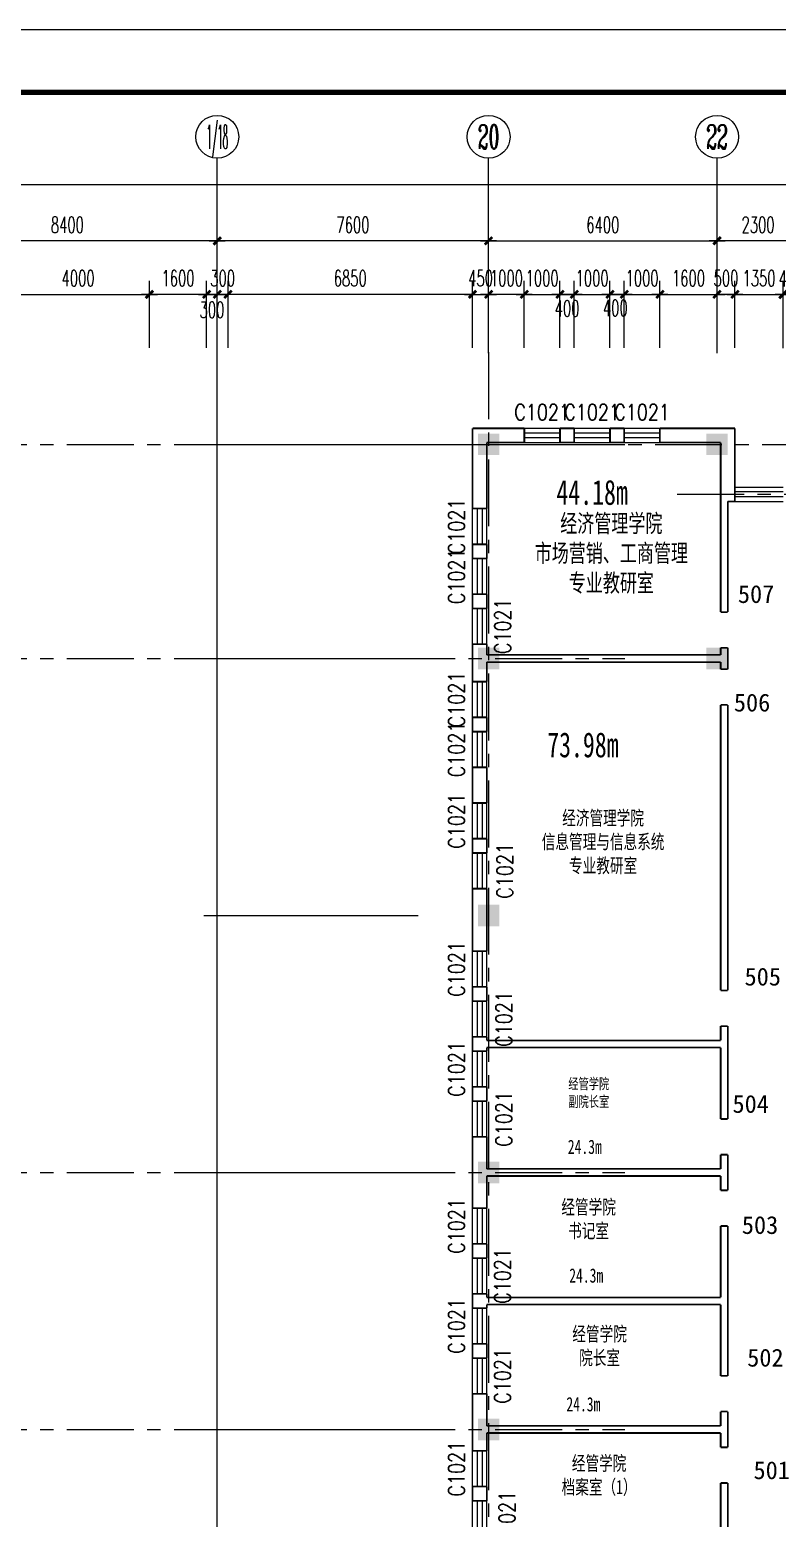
# Model space of a CAD drawing. Extents: x 2719331 to 3465925, y -270324 to -167476.
# Drawn here: x 3376603 to 3397543, y -210091 to -168389 of the extents above; entities that cross this region are included whole.
import ezdxf
from ezdxf.enums import TextEntityAlignment as Align

# ---------------------------------------------------------------- set-up
doc = ezdxf.new("R2010")
doc.units = 0
doc.header["$LTSCALE"] = 1500
doc.header["$MEASUREMENT"] = 0
doc.linetypes.add('CENTER', pattern=[2, 1.25, -0.25, 0.25, -0.25])
doc.layers.get('0').update_dxf_attribs({"linetype": 'CONTINUOUS', "lineweight": 0})
doc.layers.get('DEFPOINTS').update_dxf_attribs({"linetype": 'CONTINUOUS', "lineweight": 5})
for name, color, linetype, lineweight in [('AXIS', 7, 'CONTINUOUS', 5), ('AXIS_TEXT', 7, 'CONTINUOUS', 5), ('COLUMN', 7, 'CONTINUOUS', 5), ('DOTE', 7, 'CENTER', 5), ('U型玻璃', 7, 'CONTINUOUS', 5), ('WALL', 7, 'CONTINUOUS', 5), ('WINDOW', 7, 'CONTINUOUS', 5), ('WINDOW_TEXT', 7, 'CONTINUOUS', 5), ('我的', 7, 'CONTINUOUS', 5)]:
    doc.layers.add(name, color=color, linetype=linetype, lineweight=lineweight)
doc.layers.add('中文', color=4, linetype='CONTINUOUS')
doc.layers.add('地面', color=250, linetype='CONTINUOUS')
doc.styles.add('_SIMPLEX', font='SIMPLEX.shx', dxfattribs={"width": 0.6})
doc.styles.add('COMPLEX', font='COMPLEX')
doc.styles.add('DIM_FONT', font='romans.shx', dxfattribs={"width": 0.6})
doc.styles.add('HZ4', font='SimSun.ttf', dxfattribs={"width": 0.7, "height": 700})
doc.styles.add('SIMPLEX', font='SIMPLEX.SHX', dxfattribs={"width": 0.6})
doc.styles.get("Standard").update_dxf_attribs({"font": 'SIMHEI.TTF', "height": 1.2})
doc.dimstyles.new('DIMN150', dxfattribs={"dimscale": 1.5, "dimtxt": 300, "dimasz": 1, "dimexe": 250, "dimexo": 300, "dimgap": 150, "dimtad": 1, "dimdec": 0, "dimdsep": 46, "dimtxsty": 'DIM_FONT', "dimblk": '_DIMX', "dimcen": 2.5, "dimdle": 0.3, "dimclrd": 7, "dimclre": 256, "dimclrt": 256, "dimadec": 0, "dimazin": 0, "dimtfac": 1, "dimtdec": 0, "dimtix": 1, "dimtmove": 2, "dimatfit": 3, "dimldrblk": '_DIMX', "dimfxl": 1, "dimtvp": 1, "dimtolj": 1, "dimtzin": 0, "dimlwd": -1, "dimlwe": -1, "dimarcsym": 0})

# ---------------------------------------------------------------- blocks, each defined once
blk = doc.blocks.new('_FZH')
blk.add_solid([(0.5, -0.5), (-0.5, -0.5), (0.5, 0.5), (-0.5, 0.5)])
blk = doc.blocks.new('_WBLK')
for p, q in [((-0.5, 0.5), (0.5, 0.5)), ((0.5, 0.167), (-0.5, 0.167)), ((0.5, -0.167), (-0.5, -0.167)), ((-0.5, -0.5), (0.5, -0.5))]:
    blk.add_line(p, q)
at = {"layer": 'WINDOW_TEXT', "style": 'SIMPLEX', "flags": 9}
blk.add_attdef('A', text='', height=1, dxfattribs=at).set_placement((0, 1.5), align=Align.MIDDLE)
blk = doc.blocks.new('_AXISO')
blk.add_circle((0, 0), 0.5)
at = {"layer": 'AXIS_TEXT', "style": 'COMPLEX', "width": 1.041667}
blk.add_attdef('A', text='', height=0.56, dxfattribs=at).set_placement((-0.25, -0.28), (0.25, -0.28), align=Align.FIT)
blk = doc.blocks.new('_DIMX')
blk.add_line((-150, 0), (150, 0))
at = {"const_width": 50}
blk.add_lwpolyline([(-70, -70), (70, 70)], dxfattribs=at)
blk = doc.blocks.new('*D1223')
at = {"layer": 'DEFPOINTS', "color": 0, "lineweight": 25}
for p in [(3395857, -174302), (3389458, -177452), (3395857, -177452)]:
    blk.add_point(p, dxfattribs=at)
at = {"layer": '我的'}
for p, q in [((3389458, -177002), (3389458, -173927)), ((3395857, -177002), (3395857, -173927))]:
    blk.add_line(p, q, dxfattribs=at)
at = {"layer": '我的', "color": 7}
blk.add_line((3389459, -174302), (3395856, -174302), dxfattribs=at)
at = {"layer": '我的', "color": 7, "xscale": 1.5, "yscale": 1.5, "zscale": 1.5, "rotation": 180}
blk.add_blockref('_DIMX', (3389458, -174302), dxfattribs=at)
at = {"layer": '我的', "color": 7, "xscale": 1.5, "yscale": 1.5, "zscale": 1.5}
blk.add_blockref('_DIMX', (3395857, -174302), dxfattribs=at)
at = {"layer": '我的', "lineweight": 0, "insert": (3392657, -173852), "char_height": 450, "attachment_point": 5, "style": 'DIM_FONT'}
blk.add_mtext('\\A1;6400', dxfattribs=at)
blk = doc.blocks.new('*D1230')
at = {"layer": 'DEFPOINTS', "color": 0, "lineweight": 25}
for p in [(3427408, -172723), (3427408, -177068), (3370057, -177293)]:
    blk.add_point(p, dxfattribs=at)
at = {"layer": '我的'}
for p, q in [((3370057, -176843), (3370057, -172348)), ((3427408, -176618), (3427408, -172348))]:
    blk.add_line(p, q, dxfattribs=at)
at = {"layer": '我的', "color": 7}
blk.add_line((3370059, -172723), (3427406, -172723), dxfattribs=at)
at = {"layer": '我的', "color": 7, "xscale": 1.5, "yscale": 1.5, "zscale": 1.5, "rotation": 180}
blk.add_blockref('_DIMX', (3370057, -172723), dxfattribs=at)
at = {"layer": '我的', "color": 7, "xscale": 1.5, "yscale": 1.5, "zscale": 1.5}
blk.add_blockref('_DIMX', (3427408, -172723), dxfattribs=at)
at = {"layer": '我的', "lineweight": 0, "insert": (3398732, -172273), "char_height": 450, "attachment_point": 5, "style": 'DIM_FONT'}
blk.add_mtext('\\A1;57350', dxfattribs=at)
blk = doc.blocks.new('*D1232')
at = {"layer": 'DEFPOINTS', "color": 0, "lineweight": 25}
for p in [(3389457, -175802), (3389007, -177752), (3389457, -177752)]:
    blk.add_point(p, dxfattribs=at)
at = {"layer": '我的'}
for p, q in [((3389007, -177302), (3389007, -175427)), ((3389457, -177302), (3389457, -175427))]:
    blk.add_line(p, q, dxfattribs=at)
at = {"layer": '我的', "color": 7}
for p, q in [((3389006, -175802), (3389004, -175802)), ((3389007, -175802), (3389457, -175802)), ((3389459, -175802), (3389460, -175802))]:
    blk.add_line(p, q, dxfattribs=at)
at = {"layer": '我的', "color": 7, "xscale": 1.5, "yscale": 1.5, "zscale": 1.5}
blk.add_blockref('_DIMX', (3389007, -175802), dxfattribs=at)
at = {"layer": '我的', "color": 7, "xscale": 1.5, "yscale": 1.5, "zscale": 1.5, "rotation": 180}
blk.add_blockref('_DIMX', (3389457, -175802), dxfattribs=at)
at = {"layer": '我的', "lineweight": 0, "insert": (3389232, -175352), "char_height": 450, "attachment_point": 5, "style": 'DIM_FONT'}
blk.add_mtext('\\A1;450', dxfattribs=at)
blk = doc.blocks.new('*D1233')
at = {"layer": 'DEFPOINTS', "color": 0, "lineweight": 25}
for p in [(3391457, -175802), (3390457, -177752), (3391457, -177752)]:
    blk.add_point(p, dxfattribs=at)
at = {"layer": '我的'}
for p, q in [((3390457, -177302), (3390457, -175427)), ((3391457, -177302), (3391457, -175427))]:
    blk.add_line(p, q, dxfattribs=at)
at = {"layer": '我的', "color": 7}
for p, q in [((3390456, -175802), (3390454, -175802)), ((3390457, -175802), (3391457, -175802)), ((3391459, -175802), (3391460, -175802))]:
    blk.add_line(p, q, dxfattribs=at)
at = {"layer": '我的', "color": 7, "xscale": 1.5, "yscale": 1.5, "zscale": 1.5}
blk.add_blockref('_DIMX', (3390457, -175802), dxfattribs=at)
at = {"layer": '我的', "color": 7, "xscale": 1.5, "yscale": 1.5, "zscale": 1.5, "rotation": 180}
blk.add_blockref('_DIMX', (3391457, -175802), dxfattribs=at)
at = {"layer": '我的', "lineweight": 0, "insert": (3390957, -175352), "char_height": 450, "attachment_point": 5, "style": 'DIM_FONT'}
blk.add_mtext('\\A1;1000', dxfattribs=at)
blk = doc.blocks.new('*D1234')
at = {"layer": 'DEFPOINTS', "color": 0, "lineweight": 25}
for p in [(3391857, -175802), (3391457, -177752), (3391857, -177752)]:
    blk.add_point(p, dxfattribs=at)
at = {"layer": '我的'}
for p, q in [((3391457, -177302), (3391457, -175427)), ((3391857, -177302), (3391857, -175427))]:
    blk.add_line(p, q, dxfattribs=at)
at = {"layer": '我的', "color": 7}
for p, q in [((3391456, -175802), (3391454, -175802)), ((3391457, -175802), (3391857, -175802)), ((3391859, -175802), (3391860, -175802))]:
    blk.add_line(p, q, dxfattribs=at)
at = {"layer": '我的', "color": 7, "xscale": 1.5, "yscale": 1.5, "zscale": 1.5}
blk.add_blockref('_DIMX', (3391457, -175802), dxfattribs=at)
at = {"layer": '我的', "color": 7, "xscale": 1.5, "yscale": 1.5, "zscale": 1.5, "rotation": 180}
blk.add_blockref('_DIMX', (3391857, -175802), dxfattribs=at)
at = {"layer": '我的', "lineweight": 0, "insert": (3391657, -176197), "char_height": 450, "attachment_point": 5, "style": 'DIM_FONT'}
blk.add_mtext('\\A1;400', dxfattribs=at)
blk = doc.blocks.new('*D1184')
at = {"layer": 'DEFPOINTS', "color": 0, "lineweight": 25}
for p in [(3389457, -175802), (3389457, -177752), (3390457, -177752)]:
    blk.add_point(p, dxfattribs=at)
at = {"layer": '我的'}
for p, q in [((3389457, -177302), (3389457, -175427)), ((3390457, -177302), (3390457, -175427))]:
    blk.add_line(p, q, dxfattribs=at)
at = {"layer": '我的', "color": 7}
for p, q in [((3389456, -175802), (3389454, -175802)), ((3390457, -175802), (3389457, -175802)), ((3390459, -175802), (3390460, -175802))]:
    blk.add_line(p, q, dxfattribs=at)
at = {"layer": '我的', "color": 7, "xscale": 1.5, "yscale": 1.5, "zscale": 1.5}
blk.add_blockref('_DIMX', (3389457, -175802), dxfattribs=at)
at = {"layer": '我的', "color": 7, "xscale": 1.5, "yscale": 1.5, "zscale": 1.5, "rotation": 180}
blk.add_blockref('_DIMX', (3390457, -175802), dxfattribs=at)
at = {"layer": '我的', "lineweight": 0, "insert": (3389957, -175352), "char_height": 450, "attachment_point": 5, "style": 'DIM_FONT'}
blk.add_mtext('\\A1;1000', dxfattribs=at)
blk = doc.blocks.new('*D1185')
at = {"layer": 'DEFPOINTS', "color": 0, "lineweight": 25}
for p in [(3395858, -175802), (3395858, -177752), (3396358, -177752)]:
    blk.add_point(p, dxfattribs=at)
at = {"layer": '我的'}
for p, q in [((3395858, -177302), (3395858, -175427)), ((3396358, -177302), (3396358, -175427))]:
    blk.add_line(p, q, dxfattribs=at)
at = {"layer": '我的', "color": 7}
for p, q in [((3395856, -175802), (3395855, -175802)), ((3396358, -175802), (3395858, -175802)), ((3396359, -175802), (3396361, -175802))]:
    blk.add_line(p, q, dxfattribs=at)
at = {"layer": '我的', "color": 7, "xscale": 1.5, "yscale": 1.5, "zscale": 1.5}
blk.add_blockref('_DIMX', (3395858, -175802), dxfattribs=at)
at = {"layer": '我的', "color": 7, "xscale": 1.5, "yscale": 1.5, "zscale": 1.5, "rotation": 180}
blk.add_blockref('_DIMX', (3396358, -175802), dxfattribs=at)
at = {"layer": '我的', "lineweight": 0, "insert": (3396108, -175352), "char_height": 450, "attachment_point": 5, "style": 'DIM_FONT'}
blk.add_mtext('\\A1;500', dxfattribs=at)
blk = doc.blocks.new('*D1193')
at = {"layer": 'DEFPOINTS', "color": 0, "lineweight": 25}
for p in [(3395857, -174302), (3395857, -177452), (3398158, -177452)]:
    blk.add_point(p, dxfattribs=at)
at = {"layer": '我的'}
for p, q in [((3395857, -177002), (3395857, -173927)), ((3398158, -177002), (3398158, -173927))]:
    blk.add_line(p, q, dxfattribs=at)
at = {"layer": '我的', "color": 7}
blk.add_line((3398156, -174302), (3395859, -174302), dxfattribs=at)
at = {"layer": '我的', "color": 7, "xscale": 1.5, "yscale": 1.5, "zscale": 1.5, "rotation": 180}
blk.add_blockref('_DIMX', (3395857, -174302), dxfattribs=at)
at = {"layer": '我的', "color": 7, "xscale": 1.5, "yscale": 1.5, "zscale": 1.5}
blk.add_blockref('_DIMX', (3398158, -174302), dxfattribs=at)
at = {"layer": '我的', "lineweight": 0, "insert": (3397007, -173852), "char_height": 450, "attachment_point": 5, "style": 'DIM_FONT'}
blk.add_mtext('\\A1;2300', dxfattribs=at)
blk = doc.blocks.new('*D1197')
at = {"layer": 'DEFPOINTS', "color": 0, "lineweight": 25}
for p in [(3397708, -175802), (3396358, -177752), (3397708, -177760)]:
    blk.add_point(p, dxfattribs=at)
at = {"layer": '我的'}
for p, q in [((3396358, -177302), (3396358, -175427)), ((3397708, -177310), (3397708, -175427))]:
    blk.add_line(p, q, dxfattribs=at)
at = {"layer": '我的', "color": 7}
for p, q in [((3396356, -175802), (3396355, -175802)), ((3396358, -175802), (3397708, -175802)), ((3397709, -175802), (3397711, -175802))]:
    blk.add_line(p, q, dxfattribs=at)
at = {"layer": '我的', "color": 7, "xscale": 1.5, "yscale": 1.5, "zscale": 1.5}
blk.add_blockref('_DIMX', (3396358, -175802), dxfattribs=at)
at = {"layer": '我的', "color": 7, "xscale": 1.5, "yscale": 1.5, "zscale": 1.5, "rotation": 180}
blk.add_blockref('_DIMX', (3397708, -175802), dxfattribs=at)
at = {"layer": '我的', "lineweight": 0, "insert": (3397033, -175352), "char_height": 450, "attachment_point": 5, "style": 'DIM_FONT'}
blk.add_mtext('\\A1;1350', dxfattribs=at)
blk = doc.blocks.new('*D1198')
at = {"layer": 'DEFPOINTS', "color": 0, "lineweight": 25}
for p in [(3397708, -175810), (3397708, -177760), (3398158, -177760)]:
    blk.add_point(p, dxfattribs=at)
at = {"layer": '我的'}
for p, q in [((3397708, -177310), (3397708, -175435)), ((3398158, -177310), (3398158, -175435))]:
    blk.add_line(p, q, dxfattribs=at)
at = {"layer": '我的', "color": 7}
for p, q in [((3397706, -175810), (3397705, -175810)), ((3398158, -175810), (3397708, -175810)), ((3398159, -175810), (3398161, -175810))]:
    blk.add_line(p, q, dxfattribs=at)
at = {"layer": '我的', "color": 7, "xscale": 1.5, "yscale": 1.5, "zscale": 1.5}
blk.add_blockref('_DIMX', (3397708, -175810), dxfattribs=at)
at = {"layer": '我的', "color": 7, "xscale": 1.5, "yscale": 1.5, "zscale": 1.5, "rotation": 180}
blk.add_blockref('_DIMX', (3398158, -175810), dxfattribs=at)
at = {"layer": '我的', "lineweight": 0, "insert": (3397933, -175360), "char_height": 450, "attachment_point": 5, "style": 'DIM_FONT'}
blk.add_mtext('\\A1;450', dxfattribs=at)
blk = doc.blocks.new('*D696')
at = {"layer": 'DEFPOINTS', "color": 0, "lineweight": 25}
for p in [(3382157, -175802), (3382157, -177752), (3389007, -177752)]:
    blk.add_point(p, dxfattribs=at)
at = {"layer": '我的'}
for p, q in [((3382157, -177302), (3382157, -175427)), ((3389007, -177302), (3389007, -175427))]:
    blk.add_line(p, q, dxfattribs=at)
at = {"layer": '我的', "color": 7}
blk.add_line((3389006, -175802), (3382159, -175802), dxfattribs=at)
at = {"layer": '我的', "color": 7, "xscale": 1.5, "yscale": 1.5, "zscale": 1.5}
for p, rotation in [((3382157, -175802), 179.9999999999902), ((3389007, -175802), 359.9999999999902)]:
    blk.add_blockref('_DIMX', p, dxfattribs=dict(at, rotation=rotation))
at = {"layer": '我的', "lineweight": 0, "insert": (3385582, -175352), "char_height": 450, "attachment_point": 5, "style": 'DIM_FONT'}
blk.add_mtext('\\A1;6850', dxfattribs=at)
blk = doc.blocks.new('*D697')
at = {"layer": 'DEFPOINTS', "color": 0, "lineweight": 25}
for p in [(3379957, -175802), (3375957, -177752), (3379957, -177752)]:
    blk.add_point(p, dxfattribs=at)
at = {"layer": '我的'}
for p, q in [((3375957, -177302), (3375957, -175427)), ((3379957, -177302), (3379957, -175427))]:
    blk.add_line(p, q, dxfattribs=at)
at = {"layer": '我的', "color": 7}
blk.add_line((3375959, -175802), (3379956, -175802), dxfattribs=at)
at = {"layer": '我的', "color": 7, "xscale": 1.5, "yscale": 1.5, "zscale": 1.5, "rotation": 180}
blk.add_blockref('_DIMX', (3375957, -175802), dxfattribs=at)
at = {"layer": '我的', "color": 7, "xscale": 1.5, "yscale": 1.5, "zscale": 1.5}
blk.add_blockref('_DIMX', (3379957, -175802), dxfattribs=at)
at = {"layer": '我的', "lineweight": 0, "insert": (3377957, -175352), "char_height": 450, "attachment_point": 5, "style": 'DIM_FONT'}
blk.add_mtext('\\A1;4000', dxfattribs=at)
blk = doc.blocks.new('*D701')
at = {"layer": 'DEFPOINTS', "color": 0, "lineweight": 25}
for p in [(3379957, -175802), (3379957, -177752), (3381557, -177752)]:
    blk.add_point(p, dxfattribs=at)
at = {"layer": '我的'}
for p, q in [((3379957, -177302), (3379957, -175427)), ((3381557, -177302), (3381557, -175427))]:
    blk.add_line(p, q, dxfattribs=at)
at = {"layer": '我的', "color": 7}
blk.add_line((3381556, -175802), (3379959, -175802), dxfattribs=at)
at = {"layer": '我的', "color": 7, "xscale": 1.5, "yscale": 1.5, "zscale": 1.5}
for p, rotation in [((3379957, -175802), 179.9999999999833), ((3381557, -175802), 359.9999999999833)]:
    blk.add_blockref('_DIMX', p, dxfattribs=dict(at, rotation=rotation))
at = {"layer": '我的', "lineweight": 0, "insert": (3380757, -175352), "char_height": 450, "attachment_point": 5, "style": 'DIM_FONT'}
blk.add_mtext('\\A1;1600', dxfattribs=at)
blk = doc.blocks.new('*D702')
at = {"layer": 'DEFPOINTS', "color": 0, "lineweight": 25}
for p in [(3381857, -175802), (3381557, -177752), (3381857, -177752)]:
    blk.add_point(p, dxfattribs=at)
at = {"layer": '我的'}
for p, q in [((3381557, -177302), (3381557, -175427)), ((3381857, -177302), (3381857, -175427))]:
    blk.add_line(p, q, dxfattribs=at)
at = {"layer": '我的', "color": 7}
for p, q in [((3381556, -175802), (3381554, -175802)), ((3381557, -175802), (3381857, -175802)), ((3381859, -175802), (3381860, -175802))]:
    blk.add_line(p, q, dxfattribs=at)
at = {"layer": '我的', "color": 7, "xscale": 1.5, "yscale": 1.5, "zscale": 1.5}
blk.add_blockref('_DIMX', (3381557, -175802), dxfattribs=at)
at = {"layer": '我的', "color": 7, "xscale": 1.5, "yscale": 1.5, "zscale": 1.5, "rotation": 180}
blk.add_blockref('_DIMX', (3381857, -175802), dxfattribs=at)
at = {"layer": '我的', "lineweight": 0, "insert": (3381707, -176234), "char_height": 450, "attachment_point": 5, "style": 'DIM_FONT'}
blk.add_mtext('\\A1;300', dxfattribs=at)
blk = doc.blocks.new('*D703')
at = {"layer": 'DEFPOINTS', "color": 0, "lineweight": 25}
for p in [(3381857, -175802), (3381857, -177752), (3382157, -177752)]:
    blk.add_point(p, dxfattribs=at)
at = {"layer": '我的'}
for p, q in [((3381857, -177302), (3381857, -175427)), ((3382157, -177302), (3382157, -175427))]:
    blk.add_line(p, q, dxfattribs=at)
at = {"layer": '我的', "color": 7}
for p, q in [((3381856, -175802), (3381854, -175802)), ((3382157, -175802), (3381857, -175802)), ((3382159, -175802), (3382160, -175802))]:
    blk.add_line(p, q, dxfattribs=at)
at = {"layer": '我的', "color": 7, "xscale": 1.5, "yscale": 1.5, "zscale": 1.5}
for p, rotation in [((3381857, -175802), 359.9999999998888), ((3382157, -175802), 179.9999999998889)]:
    blk.add_blockref('_DIMX', p, dxfattribs=dict(at, rotation=rotation))
at = {"layer": '我的', "lineweight": 0, "insert": (3382007, -175352), "char_height": 450, "attachment_point": 5, "style": 'DIM_FONT'}
blk.add_mtext('\\A1;300', dxfattribs=at)
blk = doc.blocks.new('*D704')
at = {"layer": 'DEFPOINTS', "color": 0, "lineweight": 25}
for p in [(3381857, -174302), (3381857, -177452), (3389457, -177452)]:
    blk.add_point(p, dxfattribs=at)
at = {"layer": '我的'}
for p, q in [((3381857, -177002), (3381857, -173927)), ((3389457, -177002), (3389457, -173927))]:
    blk.add_line(p, q, dxfattribs=at)
at = {"layer": '我的', "color": 7}
blk.add_line((3389456, -174302), (3381859, -174302), dxfattribs=at)
at = {"layer": '我的', "color": 7, "xscale": 1.5, "yscale": 1.5, "zscale": 1.5, "rotation": 180}
blk.add_blockref('_DIMX', (3381857, -174302), dxfattribs=at)
at = {"layer": '我的', "color": 7, "xscale": 1.5, "yscale": 1.5, "zscale": 1.5}
blk.add_blockref('_DIMX', (3389457, -174302), dxfattribs=at)
at = {"layer": '我的', "lineweight": 0, "insert": (3385657, -173852), "char_height": 450, "attachment_point": 5, "style": 'DIM_FONT'}
blk.add_mtext('\\A1;7600', dxfattribs=at)
blk = doc.blocks.new('*D706')
at = {"layer": 'DEFPOINTS', "color": 0, "lineweight": 25}
for p in [(3373457, -174302), (3373457, -177452), (3381857, -177452)]:
    blk.add_point(p, dxfattribs=at)
at = {"layer": '我的'}
for p, q in [((3373457, -177002), (3373457, -173927)), ((3381857, -177002), (3381857, -173927))]:
    blk.add_line(p, q, dxfattribs=at)
at = {"layer": '我的', "color": 7}
blk.add_line((3381856, -174302), (3373459, -174302), dxfattribs=at)
at = {"layer": '我的', "color": 7, "xscale": 1.5, "yscale": 1.5, "zscale": 1.5, "rotation": 180}
blk.add_blockref('_DIMX', (3373457, -174302), dxfattribs=at)
at = {"layer": '我的', "color": 7, "xscale": 1.5, "yscale": 1.5, "zscale": 1.5}
blk.add_blockref('_DIMX', (3381857, -174302), dxfattribs=at)
at = {"layer": '我的', "lineweight": 0, "insert": (3377657, -173852), "char_height": 450, "attachment_point": 5, "style": 'DIM_FONT'}
blk.add_mtext('\\A1;8400', dxfattribs=at)
blk = doc.blocks.new('*D779')
at = {"layer": 'DEFPOINTS', "color": 0, "lineweight": 25}
for p in [(3392857, -175802), (3391857, -177752), (3392857, -177752)]:
    blk.add_point(p, dxfattribs=at)
at = {"layer": '我的'}
for p, q in [((3391857, -177302), (3391857, -175427)), ((3392857, -177302), (3392857, -175427))]:
    blk.add_line(p, q, dxfattribs=at)
at = {"layer": '我的', "color": 7}
for p, q in [((3391856, -175802), (3391854, -175802)), ((3391857, -175802), (3392857, -175802)), ((3392859, -175802), (3392860, -175802))]:
    blk.add_line(p, q, dxfattribs=at)
at = {"layer": '我的', "color": 7, "xscale": 1.5, "yscale": 1.5, "zscale": 1.5}
blk.add_blockref('_DIMX', (3391857, -175802), dxfattribs=at)
at = {"layer": '我的', "color": 7, "xscale": 1.5, "yscale": 1.5, "zscale": 1.5, "rotation": 180}
blk.add_blockref('_DIMX', (3392857, -175802), dxfattribs=at)
at = {"layer": '我的', "lineweight": 0, "insert": (3392357, -175352), "char_height": 450, "attachment_point": 5, "style": 'DIM_FONT'}
blk.add_mtext('\\A1;1000', dxfattribs=at)
blk = doc.blocks.new('*D780')
at = {"layer": 'DEFPOINTS', "color": 0, "lineweight": 25}
for p in [(3393257, -175802), (3392857, -177752), (3393257, -177752)]:
    blk.add_point(p, dxfattribs=at)
at = {"layer": '我的'}
for p, q in [((3392857, -177302), (3392857, -175427)), ((3393257, -177302), (3393257, -175427))]:
    blk.add_line(p, q, dxfattribs=at)
at = {"layer": '我的', "color": 7}
for p, q in [((3392856, -175802), (3392854, -175802)), ((3392857, -175802), (3393257, -175802)), ((3393259, -175802), (3393260, -175802))]:
    blk.add_line(p, q, dxfattribs=at)
at = {"layer": '我的', "color": 7, "xscale": 1.5, "yscale": 1.5, "zscale": 1.5}
blk.add_blockref('_DIMX', (3392857, -175802), dxfattribs=at)
at = {"layer": '我的', "color": 7, "xscale": 1.5, "yscale": 1.5, "zscale": 1.5, "rotation": 180}
blk.add_blockref('_DIMX', (3393257, -175802), dxfattribs=at)
at = {"layer": '我的', "lineweight": 0, "insert": (3393007, -176185), "char_height": 450, "attachment_point": 5, "style": 'DIM_FONT'}
blk.add_mtext('\\A1;400', dxfattribs=at)
blk = doc.blocks.new('*D781')
at = {"layer": 'DEFPOINTS', "color": 0, "lineweight": 25}
for p in [(3394257, -175802), (3393257, -177752), (3394257, -177752)]:
    blk.add_point(p, dxfattribs=at)
at = {"layer": '我的'}
for p, q in [((3393257, -177302), (3393257, -175427)), ((3394257, -177302), (3394257, -175427))]:
    blk.add_line(p, q, dxfattribs=at)
at = {"layer": '我的', "color": 7}
for p, q in [((3393256, -175802), (3393254, -175802)), ((3393257, -175802), (3394257, -175802)), ((3394259, -175802), (3394260, -175802))]:
    blk.add_line(p, q, dxfattribs=at)
at = {"layer": '我的', "color": 7, "xscale": 1.5, "yscale": 1.5, "zscale": 1.5}
blk.add_blockref('_DIMX', (3393257, -175802), dxfattribs=at)
at = {"layer": '我的', "color": 7, "xscale": 1.5, "yscale": 1.5, "zscale": 1.5, "rotation": 180}
blk.add_blockref('_DIMX', (3394257, -175802), dxfattribs=at)
at = {"layer": '我的', "lineweight": 0, "insert": (3393757, -175352), "char_height": 450, "attachment_point": 5, "style": 'DIM_FONT'}
blk.add_mtext('\\A1;1000', dxfattribs=at)
blk = doc.blocks.new('*D782')
at = {"layer": 'DEFPOINTS', "color": 0, "lineweight": 25}
for p in [(3395857, -175802), (3394257, -177752), (3395857, -177752)]:
    blk.add_point(p, dxfattribs=at)
at = {"layer": '我的'}
for p, q in [((3394257, -177302), (3394257, -175427)), ((3395857, -177302), (3395857, -175427))]:
    blk.add_line(p, q, dxfattribs=at)
at = {"layer": '我的', "color": 7}
blk.add_line((3394259, -175802), (3395856, -175802), dxfattribs=at)
at = {"layer": '我的', "color": 7, "xscale": 1.5, "yscale": 1.5, "zscale": 1.5, "rotation": 180}
blk.add_blockref('_DIMX', (3394257, -175802), dxfattribs=at)
at = {"layer": '我的', "color": 7, "xscale": 1.5, "yscale": 1.5, "zscale": 1.5}
blk.add_blockref('_DIMX', (3395857, -175802), dxfattribs=at)
at = {"layer": '我的', "lineweight": 0, "insert": (3395057, -175352), "char_height": 450, "attachment_point": 5, "style": 'DIM_FONT'}
blk.add_mtext('\\A1;1600', dxfattribs=at)

msp = doc.modelspace()

# ---------------------------------------------------------------- linework, layer by layer
at = {"layer": 'AXIS', "lineweight": 0}
for p, q in [((3381482.1, -180004.1), (3387482.1, -180004.1)), ((3381482.1, -186004.1), (3387482.1, -186004.1)), ((3381482.1, -193204.1), (3387482.1, -193204.1)), ((3381482.1, -200404.1), (3387482.1, -200404.1)), ((3381482.1, -207604.1), (3387482.1, -207604.1))]:
    msp.add_line(p, q, dxfattribs=at)
at = {"layer": 'AXIS', "color": 250}
msp.add_lwpolyline([(3329204, -168389.2), (3329204, -269702.6), (3465924.5, -269702.6), (3465924.5, -168389.2)], close=True, dxfattribs=at)
at = {"layer": 'AXIS', "color": 0, "const_width": 140.2}
msp.add_lwpolyline([(3330956.8, -170142), (3330956.8, -267949.7), (3464171.7, -267949.7), (3464171.7, -170142)], close=True, dxfattribs=at)
at = {"layer": 'DOTE', "lineweight": 0}
for p, q in [((3389457.2, -177424.7), (3389457.2, -216276.2)), ((3362644.6, -180004.1), (3393274.5, -180004.1)), ((3388120.6, -180004.1), (3434541, -180004.1)), ((3394738.4, -181404.1), (3398157.2, -181404.1)), ((3362644.6, -186004.1), (3393274.5, -186004.1)), ((3362644.6, -200404.1), (3393274.5, -200404.1)), ((3362644.6, -207604.1), (3393274.5, -207604.1))]:
    msp.add_line(p, q, dxfattribs=at)
at = {"layer": 'U型玻璃', "lineweight": 0}
for p, q in [((3396357.2, -181204.1), (3397707.2, -181204.1)), ((3397707.2, -181337.5), (3396357.2, -181337.5)), ((3397707.2, -181470.8), (3396357.2, -181470.8)), ((3396357.2, -181604.1), (3397707.2, -181604.1))]:
    msp.add_line(p, q, dxfattribs=at)
at = {"layer": 'WALL', "lineweight": 0, "const_width": 50}
for points in [[(3389007.2, -179554.1), (3390457.2, -179554.1)], [(3389007.2, -181804.1), (3389007.2, -179554.1)], [(3390457.2, -179554.1), (3390457.2, -179954.1)], [(3391457.2, -179554.1), (3391457.2, -179954.1)], [(3391457.2, -179554.1), (3391857.2, -179554.1)], [(3391857.2, -179554.1), (3391857.2, -179954.1)], [(3392857.2, -179554.1), (3392857.2, -179954.1)], [(3392857.2, -179554.1), (3393257.2, -179554.1)], [(3393257.2, -179554.1), (3393257.2, -179954.1)], [(3394257.2, -179554.1), (3394257.2, -179954.1)], [(3394257.2, -179554.1), (3396357.2, -179554.1)], [(3396357.2, -181204.1), (3396357.2, -179554.1)], [(3389407.2, -179954.1), (3390457.2, -179954.1)], [(3389407.2, -179954.1), (3389407.2, -181804.1)], [(3391457.2, -179954.1), (3391857.2, -179954.1)], [(3392857.2, -179954.1), (3393257.2, -179954.1)], [(3394257.2, -179954.1), (3395957.2, -179954.1)], [(3395957.2, -181604.1), (3395957.2, -179954.1)], [(3396357.2, -181204.1), (3396357.2, -181604.1)], [(3389407.2, -181804.1), (3389007.2, -181804.1)], [(3395957.2, -184704.2), (3395957.2, -181604.1)], [(3396357.2, -181604.1), (3396157.2, -181604.1)], [(3396157.2, -181604.1), (3396157.1, -184704.2)], [(3389407.2, -182804.1), (3389007.2, -182804.1)], [(3389007.2, -183204.1), (3389007.2, -182804.1)], [(3389407.2, -182804.1), (3389407.2, -183204.1)], [(3389407.2, -183204.1), (3389007.2, -183204.1)], [(3389407.2, -184204.1), (3389007.2, -184204.1)], [(3389007.2, -184604.1), (3389007.2, -184204.1)], [(3389407.2, -184204.1), (3389407.2, -184604.1)], [(3389407.2, -184604.1), (3389007.2, -184604.1)], [(3396157.1, -184704.2), (3395957.1, -184704.2)], [(3389007.2, -186653.2), (3389007.2, -185604.1)], [(3389407.2, -185604.1), (3389007.2, -185604.1)], [(3389407.2, -185604.1), (3389407.2, -185904.1)], [(3395957.2, -185904.1), (3389407.2, -185904.1)], [(3396157.1, -185704.2), (3395957.1, -185704.2)], [(3395957.2, -185904.1), (3395957.2, -185704.2)], [(3396157.1, -185704.2), (3396157.1, -186304.1)], [(3389407.2, -186104.1), (3389407.2, -186653.2)], [(3395957.2, -186104.1), (3389407.2, -186104.1)], [(3396157.1, -186304.1), (3395957.1, -186304.1)], [(3395957.2, -186304.1), (3395957.2, -186104.1)], [(3389407.2, -186653.2), (3389007.2, -186653.2)], [(3389407.2, -187653.2), (3389007.2, -187653.2)], [(3389007.2, -188053.2), (3389007.2, -187653.2)], [(3389407.2, -187653.2), (3389407.2, -188053.2)], [(3396157.1, -187304.1), (3395957.1, -187304.1)], [(3395957.2, -195304.2), (3395957.2, -187304.1)], [(3396157.1, -187304.1), (3396157.1, -195304.2)], [(3389407.2, -188053.2), (3389007.2, -188053.2)], [(3389407.2, -189053.2), (3389007.2, -189053.2)], [(3389007.2, -190053.2), (3389007.2, -189053.2)], [(3389407.2, -189053.2), (3389407.2, -190053.2)], [(3389407.2, -190053.2), (3389007.2, -190053.2)], [(3389407.2, -191053.2), (3389007.2, -191053.2)], [(3389007.2, -191453.2), (3389007.2, -191053.2)], [(3389407.2, -191053.2), (3389407.2, -191453.2)], [(3389407.2, -191453.2), (3389007.2, -191453.2)], [(3389407.2, -192453.2), (3389007.2, -192453.2)], [(3389007.2, -194204.1), (3389007.2, -192453.2)], [(3389407.2, -192453.2), (3389407.2, -194204.1)], [(3389407.2, -194204.1), (3389007.2, -194204.1)], [(3389407.2, -195204.1), (3389007.2, -195204.1)], [(3389007.2, -195604.1), (3389007.2, -195204.1)], [(3389407.2, -195604.1), (3389007.2, -195604.1)], [(3389407.2, -195204.1), (3389407.2, -195604.1)], [(3396157.1, -195304.2), (3395957.1, -195304.2)], [(3396157.1, -196304.2), (3395957.1, -196304.2)], [(3395957.2, -196704.1), (3395957.2, -196304.2)], [(3396157.1, -196304.2), (3396157.1, -198904.2)], [(3389407.2, -196604.1), (3389007.2, -196604.1)], [(3389007.2, -197004.1), (3389007.2, -196604.1)], [(3389407.2, -196604.1), (3389407.2, -196704.1)], [(3395957.2, -196704.1), (3389407.2, -196704.1)], [(3389407.2, -197004.1), (3389007.2, -197004.1)], [(3389407.2, -196904.1), (3389407.2, -197004.1)], [(3395957.2, -196904.1), (3389407.2, -196904.1)], [(3395957.2, -198904.2), (3395957.2, -196904.1)], [(3389407.2, -198004.1), (3389007.2, -198004.1)], [(3389007.2, -198404.1), (3389007.2, -198004.1)], [(3389407.2, -198004.1), (3389407.2, -198404.1)], [(3389407.2, -198404.1), (3389007.2, -198404.1)], [(3396157.1, -198904.2), (3395957.1, -198904.2)], [(3389407.2, -199404.1), (3389007.2, -199404.1)], [(3389007.2, -201404.1), (3389007.2, -199404.1)], [(3389407.2, -199404.1), (3389407.2, -200304.1)], [(3396157.1, -199904.2), (3395957.1, -199904.2)], [(3395957.2, -200304.1), (3395957.2, -199904.2)], [(3396157.1, -199904.2), (3396157.1, -200904.1)], [(3395957.2, -200304.1), (3389407.2, -200304.1)], [(3389407.2, -200504.1), (3389407.2, -201404.1)], [(3389407.2, -200504.1), (3395957.2, -200504.1)], [(3395957.2, -200904.1), (3395957.2, -200504.1)], [(3396157.1, -200904.1), (3395957.1, -200904.1)], [(3389407.2, -201404.1), (3389007.2, -201404.1)], [(3396157.1, -201904.1), (3395957.1, -201904.1)], [(3395957.2, -203904.7), (3395957.2, -201904.1)], [(3396157.1, -201904.1), (3396157.1, -206103.2)], [(3389407.2, -202404.1), (3389007.2, -202404.1)], [(3389007.2, -202804.1), (3389007.2, -202404.1)], [(3389407.2, -202404.1), (3389407.2, -202804.1)], [(3389407.2, -202804.1), (3389007.2, -202804.1)], [(3389407.2, -203804.1), (3389007.2, -203804.1)], [(3389007.2, -204204.1), (3389007.2, -203804.1)], [(3389407.2, -203904.7), (3389407.2, -203804.1)], [(3395957.2, -203904.7), (3389407.2, -203904.7)], [(3389407.2, -204204.1), (3389007.2, -204204.1)], [(3389407.2, -204103.7), (3389407.2, -204204.1)], [(3395957.2, -204103.7), (3389407.2, -204103.7)], [(3395957.2, -206103.2), (3395957.2, -204103.7)], [(3389407.2, -205204.1), (3389007.2, -205204.1)], [(3389007.2, -205604.1), (3389007.2, -205204.1)], [(3389407.2, -205604.1), (3389007.2, -205604.1)], [(3389407.2, -205204.1), (3389407.2, -205604.1)], [(3395957.2, -206103.2), (3396157.2, -206103.2)], [(3389407.2, -206604.1), (3389007.2, -206604.1)], [(3389007.2, -208204.1), (3389007.2, -206604.1)], [(3389407.2, -206604.1), (3389407.2, -207504.1)], [(3395957.2, -207103.2), (3396157.1, -207103.2)], [(3395957.2, -207504.1), (3395957.2, -207103.2)], [(3396157.1, -207103.2), (3396157.1, -208104.2)], [(3389407.2, -207504.1), (3395957.2, -207504.1)], [(3389407.2, -207704.1), (3395957.2, -207704.1)], [(3389407.2, -207704.1), (3389407.2, -208204.1)], [(3395957.2, -208104.2), (3395957.2, -207704.1)], [(3395957.2, -208104.2), (3396157.2, -208104.2)], [(3389407.2, -208204.1), (3389007.2, -208204.1)], [(3389407.2, -209204.1), (3389007.2, -209204.1)], [(3389007.2, -209604.1), (3389007.2, -209204.1)], [(3389407.2, -209204.1), (3389407.2, -209604.1)], [(3395957.2, -209104.2), (3396157.1, -209104.2)], [(3395957.2, -211104.1), (3395957.2, -209104.2)], [(3396157.1, -209104.2), (3396157.1, -212254.1)], [(3389407.2, -209604.1), (3389007.2, -209604.1)]]:
    msp.add_lwpolyline(points, dxfattribs=at)
at = {"layer": '我的', "lineweight": 0}
for p, q in [((3381857.2, -177451.6), (3381857.2, -171986.4)), ((3389457.6, -177451.6), (3389457.5, -171986.4)), ((3395857.6, -177451.6), (3395857.5, -171986.4)), ((3381857.2, -218504.1), (3381857.2, -175801.6))]:
    msp.add_line(p, q, dxfattribs=at)

# ---------------------------------------------------------------- block references
at = {"layer": 'COLUMN', "lineweight": 0, "yscale": 600, "zscale": 600}
for p, xscale in [((3389457.2, -180004.1), 600), ((3395857.2, -180004.1), -600), ((3389457.2, -186004.1), 600), ((3395857.2, -186004.1), -600), ((3389457.2, -193204.1), 600), ((3389457.2, -200404.1), 600), ((3389457.2, -207604.1), 600)]:
    msp.add_blockref('_FZH', p, dxfattribs=dict(at, xscale=xscale))
at = {"layer": 'WINDOW', "lineweight": 0}
ref = msp.add_blockref('_WBLK', (3390957.2, -179754.1), dxfattribs=dict(at, xscale=1000, yscale=399.9991050352691, zscale=1000))
ref.add_attrib('A', 'C1021', dxfattribs={"layer": 'WINDOW_TEXT', "height": 450, "style": '_SIMPLEX', "width": 0.8, "flags": 8}).set_placement((3390957.2, -179104.1), align=Align.MIDDLE)
ref = msp.add_blockref('_WBLK', (3392357.2, -179754.1), dxfattribs=dict(at, xscale=1000, yscale=399.9999999998836, zscale=1000))
ref.add_attrib('A', 'C1021', dxfattribs={"layer": 'WINDOW_TEXT', "height": 450, "style": '_SIMPLEX', "width": 0.8, "flags": 8}).set_placement((3392357.2, -179104.1), align=Align.MIDDLE)
ref = msp.add_blockref('_WBLK', (3393757.2, -179754.1), dxfattribs=dict(at, xscale=1000, yscale=399.9999999998836, zscale=1000))
ref.add_attrib('A', 'C1021', dxfattribs={"layer": 'WINDOW_TEXT', "height": 450, "style": '_SIMPLEX', "width": 0.8, "flags": 8}).set_placement((3393757.2, -179104.1), align=Align.MIDDLE)
ref = msp.add_blockref('_WBLK', (3389207.2, -182304.1), dxfattribs=dict(at, xscale=1000, yscale=399.9999999916181, zscale=1000, rotation=90))
ref.add_attrib('A', 'C1021', dxfattribs={"layer": 'WINDOW_TEXT', "height": 450, "rotation": 90, "style": '_SIMPLEX', "width": 0.8, "flags": 8}).set_placement((3388557.2, -182304.1), align=Align.MIDDLE)
ref = msp.add_blockref('_WBLK', (3389207.2, -183704.1), dxfattribs=dict(at, xscale=1000, yscale=399.9999999925494, zscale=1000, rotation=90))
ref.add_attrib('A', 'C1021', dxfattribs={"layer": 'WINDOW_TEXT', "height": 450, "rotation": 90, "style": '_SIMPLEX', "width": 0.8, "flags": 8}).set_placement((3388557.2, -183704.1), align=Align.MIDDLE)
ref = msp.add_blockref('_WBLK', (3389207.2, -185104.1), dxfattribs=dict(at, xscale=1000, yscale=399.9999999236315, zscale=1000, rotation=90))
ref.add_attrib('A', 'C1021', dxfattribs={"layer": 'WINDOW_TEXT', "height": 450, "rotation": 90, "style": '_SIMPLEX', "width": 0.8, "flags": 8}).set_placement((3389852.2, -185104.1), align=Align.MIDDLE)
ref = msp.add_blockref('_WBLK', (3389207.2, -187153.2), dxfattribs=dict(at, xscale=1000, yscale=399.9999999953434, zscale=1000, rotation=90))
ref.add_attrib('A', 'C1021', dxfattribs={"layer": 'WINDOW_TEXT', "height": 450, "rotation": 90, "style": '_SIMPLEX', "width": 0.8, "flags": 8}).set_placement((3388557.2, -187153.2), align=Align.MIDDLE)
ref = msp.add_blockref('_WBLK', (3389207.2, -188553.2), dxfattribs=dict(at, xscale=1000, yscale=399.9999999953434, zscale=1000, rotation=90))
ref.add_attrib('A', 'C1021', dxfattribs={"layer": 'WINDOW_TEXT', "height": 450, "rotation": 90, "style": '_SIMPLEX', "width": 0.8, "flags": 8}).set_placement((3388557.2, -188553.2), align=Align.MIDDLE)
ref = msp.add_blockref('_WBLK', (3389207.2, -190553.2), dxfattribs=dict(at, xscale=1000, yscale=399.9999999236315, zscale=1000, rotation=90))
ref.add_attrib('A', 'C1021', dxfattribs={"layer": 'WINDOW_TEXT', "height": 450, "rotation": 90, "style": '_SIMPLEX', "width": 0.8, "flags": 8}).set_placement((3388557.2, -190553.2), align=Align.MIDDLE)
ref = msp.add_blockref('_WBLK', (3389207.2, -191953.2), dxfattribs=dict(at, xscale=1000, yscale=399.9999999236315, zscale=1000, rotation=90))
ref.add_attrib('A', 'C1021', dxfattribs={"layer": 'WINDOW_TEXT', "height": 450, "rotation": 90, "style": '_SIMPLEX', "width": 0.8, "flags": 8}).set_placement((3389908.6, -191953.2), align=Align.MIDDLE)
ref = msp.add_blockref('_WBLK', (3389207.2, -194704.1), dxfattribs=dict(at, xscale=1000, yscale=399.9999999236315, zscale=1000, rotation=90))
ref.add_attrib('A', 'C1021', dxfattribs={"layer": 'WINDOW_TEXT', "height": 450, "rotation": 90, "style": '_SIMPLEX', "width": 0.8, "flags": 8}).set_placement((3388557.2, -194704.1), align=Align.MIDDLE)
ref = msp.add_blockref('_WBLK', (3389207.2, -196104.1), dxfattribs=dict(at, xscale=1000, yscale=399.9999999236315, zscale=1000, rotation=90))
ref.add_attrib('A', 'C1021', dxfattribs={"layer": 'WINDOW_TEXT', "height": 450, "rotation": 90, "style": '_SIMPLEX', "width": 0.8, "flags": 8}).set_placement((3389885.1, -196104.1), align=Align.MIDDLE)
ref = msp.add_blockref('_WBLK', (3389207.2, -197504.1), dxfattribs=dict(at, xscale=1000, yscale=399.9999999236315, zscale=1000, rotation=90))
ref.add_attrib('A', 'C1021', dxfattribs={"layer": 'WINDOW_TEXT', "height": 450, "rotation": 90, "style": '_SIMPLEX', "width": 0.8, "flags": 8}).set_placement((3388557.2, -197504.1), align=Align.MIDDLE)
ref = msp.add_blockref('_WBLK', (3389207.2, -198904.1), dxfattribs=dict(at, xscale=1000, yscale=399.9999999236315, zscale=1000, rotation=90))
ref.add_attrib('A', 'C1021', dxfattribs={"layer": 'WINDOW_TEXT', "height": 450, "rotation": 90, "style": '_SIMPLEX', "width": 0.8, "flags": 8}).set_placement((3389885.1, -198904.1), align=Align.MIDDLE)
ref = msp.add_blockref('_WBLK', (3389207.2, -201904.1), dxfattribs=dict(at, xscale=1000, yscale=399.9999999236315, zscale=1000, rotation=90))
ref.add_attrib('A', 'C1021', dxfattribs={"layer": 'WINDOW_TEXT', "height": 450, "rotation": 90, "style": '_SIMPLEX', "width": 0.8, "flags": 8}).set_placement((3388557.2, -201904.1), align=Align.MIDDLE)
ref = msp.add_blockref('_WBLK', (3389207.2, -203304.1), dxfattribs=dict(at, xscale=1000, yscale=399.9999999236315, zscale=1000, rotation=90))
ref.add_attrib('A', 'C1021', dxfattribs={"layer": 'WINDOW_TEXT', "height": 450, "rotation": 90, "style": '_SIMPLEX', "width": 0.8, "flags": 8}).set_placement((3389845.3, -203304.1), align=Align.MIDDLE)
ref = msp.add_blockref('_WBLK', (3389207.2, -204704.1), dxfattribs=dict(at, xscale=1000, yscale=399.9999999236315, zscale=1000, rotation=90))
ref.add_attrib('A', 'C1021', dxfattribs={"layer": 'WINDOW_TEXT', "height": 450, "rotation": 90, "style": '_SIMPLEX', "width": 0.8, "flags": 8}).set_placement((3388557.2, -204704.1), align=Align.MIDDLE)
ref = msp.add_blockref('_WBLK', (3389207.2, -206104.1), dxfattribs=dict(at, xscale=1000, yscale=399.9999999236315, zscale=1000, rotation=90))
ref.add_attrib('A', 'C1021', dxfattribs={"layer": 'WINDOW_TEXT', "height": 450, "rotation": 90, "style": '_SIMPLEX', "width": 0.8, "flags": 8}).set_placement((3389845.3, -206104.1), align=Align.MIDDLE)
ref = msp.add_blockref('_WBLK', (3389207.2, -208704.1), dxfattribs=dict(at, xscale=1000, yscale=399.9999999240972, zscale=1000, rotation=90))
ref.add_attrib('A', 'C1021', dxfattribs={"layer": 'WINDOW_TEXT', "height": 450, "rotation": 90, "style": '_SIMPLEX', "width": 0.8, "flags": 8}).set_placement((3388557.2, -208704.1), align=Align.MIDDLE)
ref = msp.add_blockref('_WBLK', (3389207.2, -210104.1), dxfattribs=dict(at, xscale=1000, yscale=399.9999999240972, zscale=1000, rotation=90))
ref.add_attrib('A', 'C1021', dxfattribs={"layer": 'WINDOW_TEXT', "height": 450, "rotation": 90, "style": '_SIMPLEX', "width": 0.8, "flags": 8}).set_placement((3389972.7, -210104.1), align=Align.MIDDLE)
at = {"layer": '我的', "lineweight": 0}
ref = msp.add_blockref('_AXISO', (3381857.2, -171386.4), dxfattribs=dict(at, xscale=1200, yscale=1200, zscale=1200))
ref.add_attrib('A', '1/18', dxfattribs={"layer": 'AXIS_TEXT', "height": 672, "style": 'COMPLEX', "width": 0.284091}).set_placement((3381557.2, -171722.4), (3382157.2, -171722.4), align=Align.FIT)
ref = msp.add_blockref('_AXISO', (3389457.5, -171386.4), dxfattribs=dict(at, xscale=1200, yscale=1200, zscale=1200))
ref.add_attrib('A', '20', dxfattribs={"layer": 'AXIS_TEXT', "height": 672, "style": 'COMPLEX', "width": 0.551471}).set_placement((3389157.5, -171722.4), (3389757.5, -171722.4), align=Align.FIT)
ref = msp.add_blockref('_AXISO', (3395857.5, -171386.4), dxfattribs=dict(at, xscale=1200, yscale=1200, zscale=1200))
ref.add_attrib('A', '22', dxfattribs={"layer": 'AXIS_TEXT', "height": 672, "style": 'COMPLEX', "width": 0.551471}).set_placement((3395557.5, -171722.4), (3396157.5, -171722.4), align=Align.FIT)

# ---------------------------------------------------------------- texts
at = {"layer": '中文', "char_height": 500, "width": 6011.563, "attachment_point": 1}
for s, insert in [('{\\fFangSong_GB2312|b0|i0|c134|p49;\\C0;507}', (3396441.1, -183948.1)), ('{\\fFangSong_GB2312|b0|i0|c134|p49;\\C0;506}', (3396328.4, -186988.9)), ('{\\fFangSong_GB2312|b0|i0|c134|p49;\\C0;505}', (3396627.8, -194666.5)), ('{\\fFangSong_GB2312|b0|i0|c134|p49;\\C0;504}', (3396289.7, -198232.9)), ('{\\fFangSong_GB2312|b0|i0|c134|p49;\\C0;503}', (3396551.5, -201625.5)), ('{\\fFangSong_GB2312|b0|i0|c134|p49;\\C0;502}', (3396701.8, -205342)), ('{\\fFangSong_GB2312|b0|i0|c134|p49;\\C0;501}', (3396878.8, -208495.4))]:
    msp.add_mtext(s, dxfattribs=dict(at, insert=insert))
at = {"layer": '地面', "lineweight": 25, "attachment_point": 1, "style": 'HZ4'}
for s, insert, char_height, width in [('{\\C3;44.18m}', (3391358.1, -180998.1), 700, 3078.14), ('{\\C3;73.98m}', (3391099.5, -188072.1), 700, 4212.2), ('{\\C3;24.3m}', (3391676.5, -199484.5), 400, 2214.11), ('{\\C3;24.3m}', (3391716.5, -203090.2), 400, 2214.11), ('{\\C3;24.3m}', (3391636.4, -206696), 400, 2214.11)]:
    msp.add_mtext(s, dxfattribs=dict(at, insert=insert, char_height=char_height, width=width))
at = {"layer": '我的', "lineweight": 25, "width": 4526.82, "style": 'HZ4'}
for s, insert, char_height, attachment_point in [('{\\fSimHei|b0|i0|c134|p2;经济管理学院\\P市场营销、工商管理专业教研室}', (3392895.7, -181966.9), 500, 2), ('{\\f宋体|b0|i0|c134|p2;经济管理学院\\P信息管理与信息系统\\P专业教研室}', (3392665.3, -190270.8), 400, 2), ('{\\fSimHei|b0|i0|c134|p2;经管学院\\P副院长室}', (3391691.1, -197766.4), 300, 1), ('{\\f宋体|b0|i0|c134|p2;经管学院\\P书记室}', (3392259.7, -201171.5), 400, 2), ('{\\f宋体|b0|i0|c134|p2;经管学院\\P院长室}', (3392567.2, -204726.1), 400, 2), ('{\\f宋体|b0|i0|c134|p2;经管学院\\P档案室（1）}', (3392553.2, -208349.6), 400, 2)]:
    msp.add_mtext(s, dxfattribs=dict(at, insert=insert, char_height=char_height, attachment_point=attachment_point))

# ---------------------------------------------------------------- dimensions: what is measured, and where the dimension line sits
at = {"layer": '我的', "lineweight": 0}
for base, p1, p2, picture, middle in [((3427407.6, -172722.5), (3370057.2, -177292.8), (3427407.6, -177067.9), '*D1230', (3398732.4, -172272.5)), ((3373457.1, -174301.6), (3381857.2, -177451.6), (3373457.1, -177451.7), '*D706', (3377657.2, -173851.6)), ((3381857.2, -174301.6), (3389457.2, -177451.6), (3381857.2, -177451.7), '*D704', (3385657.2, -173851.6)), ((3395857.2, -174301.6), (3389457.6, -177451.6), (3395857.2, -177451.6), '*D1223', (3392657.4, -173851.6)), ((3395857.2, -174301.6), (3398157.6, -177451.7), (3395857.2, -177451.6), '*D1193', (3397007.4, -173851.6)), ((3389457.2, -175801.6), (3389007.2, -177751.6), (3389457.2, -177751.6), '*D1232', (3389232.2, -175351.6)), ((3389457.2, -175801.6), (3390457.2, -177751.6), (3389457.2, -177751.6), '*D1184', (3389957.2, -175351.6)), ((3391457.2, -175801.6), (3390457.2, -177751.6), (3391457.2, -177751.6), '*D1233', (3390957.2, -175351.6)), ((3392857.2, -175801.6), (3391857.2, -177751.6), (3392857.2, -177751.6), '*D779', (3392357.2, -175351.6)), ((3394257.2, -175801.6), (3393257.2, -177751.6), (3394257.2, -177751.6), '*D781', (3393757.2, -175351.6)), ((3395857.2, -175801.6), (3394257.2, -177751.6), (3395857.2, -177751.6), '*D782', (3395057.2, -175351.6)), ((3395857.9, -175801.6), (3396357.9, -177751.6), (3395857.9, -177751.6), '*D1185', (3396107.9, -175351.6)), ((3397707.6, -175801.6), (3396357.9, -177751.6), (3397707.6, -177759.6), '*D1197', (3397032.7, -175351.6)), ((3397707.6, -175809.6), (3398157.6, -177759.6), (3397707.6, -177759.6), '*D1198', (3397932.6, -175359.6))]:
    dim = msp.add_linear_dim(base=base, p1=p1, p2=p2, dimstyle='DIMN150', dxfattribs=at)
    dim.commit()
    dim.dimension.update_dxf_attribs({"geometry": picture, "text_midpoint": middle})
for p1, p2, distance, picture, middle in [((3375957.1, -177751.6), (3379957.1, -177751.6), 1950, '*D697', (3377957.1, -175351.6)), ((3381557.1, -177751.6), (3379957.1, -177751.6), -1950, '*D701', (3380757.1, -175351.6)), ((3382157.2, -177751.6), (3381857.2, -177751.6), -1950, '*D703', (3382007.2, -175351.6)), ((3389007.2, -177751.6), (3382157.1, -177751.6), -1950, '*D696', (3385582.2, -175351.6))]:
    dim = msp.add_aligned_dim(p1=p1, p2=p2, distance=distance, dimstyle='DIMN150', dxfattribs=at)
    dim.commit()
    dim.dimension.update_dxf_attribs({"geometry": picture, "text_midpoint": middle})
dim = msp.add_linear_dim(base=(3381857.2, -175801.6), p1=(3381557.1, -177751.6), p2=(3381857.2, -177751.6), angle=0, dimstyle='DIMN150', dxfattribs=at)
dim.commit()
dim.dimension.update_dxf_attribs({"geometry": '*D702', "text_midpoint": (3381707.1, -176233.6), "dimtype": 161})
for base, p1, p2, picture, middle in [((3391857.2, -175801.6), (3391457.2, -177751.6), (3391857.2, -177751.6), '*D1234', (3391657.2, -176197.5)), ((3393257.2, -175801.6), (3392857.2, -177751.6), (3393257.2, -177751.6), '*D780', (3393007.2, -176185.2))]:
    dim = msp.add_linear_dim(base=base, p1=p1, p2=p2, dimstyle='DIMN150', dxfattribs=at)
    dim.commit()
    dim.dimension.update_dxf_attribs({"geometry": picture, "text_midpoint": middle, "dimtype": 160})

doc.saveas('drawing.dxf')
